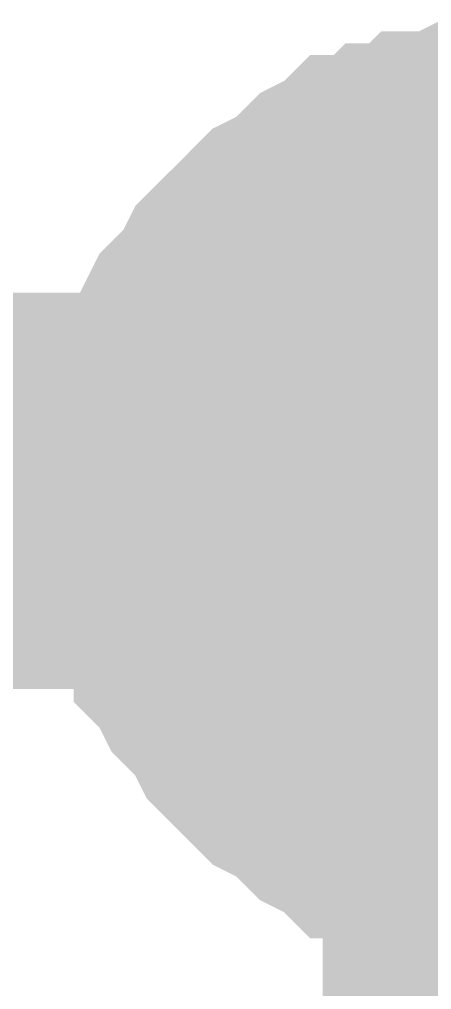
# Model space of a CAD drawing. Header units: inches. Extents: x 0 to 841, y 0 to 594.
# Drawn here: x 499.052 to 499.832, y 39.057 to 40.891 of the extents above; entities that cross this region are included whole.
import ezdxf

# ---------------------------------------------------------------- set-up
doc = ezdxf.new("R2010")
doc.units = ezdxf.units.IN
doc.layers.add('Sheet', color=255, linetype='Continuous')

msp = doc.modelspace()

# ---------------------------------------------------------------- linework, layer by layer
at = {"layer": 'Sheet'}
for points in [[(499.2371, 39.9998, 0.2997, 0.2997, 0), (499.2371, 40.0447, 0.2997, 0.2997, 0), (499.2371, 40.0672, 0.2997, 0.2997, 0), (499.2371, 40.1121, 0.2997, 0.2997, 0), (499.2595, 40.157, 0.2997, 0.2997, 0), (499.2595, 40.1794, 0.2997, 0.2997, 0), (499.282, 40.2244, 0.2997, 0.2997, 0), (499.282, 40.2468, 0.2997, 0.2997, 0), (499.3044, 40.2917, 0.2997, 0.2997, 0), (499.3044, 40.3142, 0.2997, 0.2997, 0), (499.3269, 40.3591, 0.2997, 0.2997, 0), (499.3494, 40.3816, 0.2997, 0.2997, 0), (499.3718, 40.404, 0.2997, 0.2997, 0), (499.3943, 40.449, 0.2997, 0.2997, 0), (499.4167, 40.4714, 0.2997, 0.2997, 0), (499.4392, 40.4939, 0.2997, 0.2997, 0), (499.4617, 40.5163, 0.2997, 0.2997, 0), (499.4841, 40.5388, 0.2997, 0.2997, 0), (499.5066, 40.5613, 0.2997, 0.2997, 0), (499.5515, 40.5837, 0.2997, 0.2997, 0), (499.5739, 40.6062, 0.2997, 0.2997, 0), (499.5964, 40.6286, 0.2997, 0.2997, 0), (499.6413, 40.6511, 0.2997, 0.2997, 0), (499.6638, 40.6735, 0.2997, 0.2997, 0), (499.7087, 40.6735, 0.2997, 0.2997, 0), (499.7311, 40.696, 0.2997, 0.2997, 0), (499.7761, 40.696, 0.2997, 0.2997, 0), (499.7985, 40.7185, 0.2997, 0.2997, 0), (499.8434, 40.7185, 0.2997, 0.2997, 0), (499.8884, 40.7409, 0.2997, 0.2997, 0), (499.9108, 40.7409, 0.2997, 0.2997, 0), (499.9557, 40.7409, 0.2997, 0.2997, 0), (500.0006, 40.7409, 0.2997, 0.2997, 0)], [(499.2371, 39.9998, 0.2997, 0.2997, 0), (499.2371, 40.0447, 0.2997, 0.2997, 0), (499.2371, 40.0672, 0.2997, 0.2997, 0), (499.2371, 40.1121, 0.2997, 0.2997, 0), (499.2595, 40.157, 0.2997, 0.2997, 0), (499.2595, 40.1794, 0.2997, 0.2997, 0), (499.282, 40.2244, 0.2997, 0.2997, 0), (499.282, 40.2468, 0.2997, 0.2997, 0), (499.3044, 40.2917, 0.2997, 0.2997, 0), (499.3044, 40.3142, 0.2997, 0.2997, 0), (499.3269, 40.3591, 0.2997, 0.2997, 0), (499.3494, 40.3816, 0.2997, 0.2997, 0), (499.3718, 40.404, 0.2997, 0.2997, 0), (499.3943, 40.449, 0.2997, 0.2997, 0), (499.4167, 40.4714, 0.2997, 0.2997, 0), (499.4392, 40.4939, 0.2997, 0.2997, 0), (499.4617, 40.5163, 0.2997, 0.2997, 0), (499.4841, 40.5388, 0.2997, 0.2997, 0), (499.5066, 40.5613, 0.2997, 0.2997, 0), (499.5515, 40.5837, 0.2997, 0.2997, 0), (499.5739, 40.6062, 0.2997, 0.2997, 0), (499.5964, 40.6286, 0.2997, 0.2997, 0), (499.6413, 40.6511, 0.2997, 0.2997, 0), (499.6638, 40.6735, 0.2997, 0.2997, 0), (499.7087, 40.6735, 0.2997, 0.2997, 0), (499.7311, 40.696, 0.2997, 0.2997, 0), (499.7761, 40.696, 0.2997, 0.2997, 0), (499.7985, 40.7185, 0.2997, 0.2997, 0), (499.8434, 40.7185, 0.2997, 0.2997, 0), (499.8884, 40.7409, 0.2997, 0.2997, 0), (499.9108, 40.7409, 0.2997, 0.2997, 0), (499.9557, 40.7409, 0.2997, 0.2997, 0), (500.0006, 40.7409, 0.2997, 0.2997, 0)], [(499.2371, 39.9998, 0.2997, 0.2997, 0), (499.2371, 40.0447, 0.2997, 0.2997, 0), (499.2371, 40.0672, 0.2997, 0.2997, 0), (499.2371, 40.1121, 0.2997, 0.2997, 0), (499.2595, 40.157, 0.2997, 0.2997, 0), (499.2595, 40.1794, 0.2997, 0.2997, 0), (499.282, 40.2244, 0.2997, 0.2997, 0), (499.282, 40.2468, 0.2997, 0.2997, 0), (499.3044, 40.2917, 0.2997, 0.2997, 0), (499.3044, 40.3142, 0.2997, 0.2997, 0), (499.3269, 40.3591, 0.2997, 0.2997, 0), (499.3494, 40.3816, 0.2997, 0.2997, 0), (499.3718, 40.404, 0.2997, 0.2997, 0), (499.3943, 40.449, 0.2997, 0.2997, 0), (499.4167, 40.4714, 0.2997, 0.2997, 0), (499.4392, 40.4939, 0.2997, 0.2997, 0), (499.4617, 40.5163, 0.2997, 0.2997, 0), (499.4841, 40.5388, 0.2997, 0.2997, 0), (499.5066, 40.5613, 0.2997, 0.2997, 0), (499.5515, 40.5837, 0.2997, 0.2997, 0), (499.5739, 40.6062, 0.2997, 0.2997, 0), (499.5964, 40.6286, 0.2997, 0.2997, 0), (499.6413, 40.6511, 0.2997, 0.2997, 0), (499.6638, 40.6735, 0.2997, 0.2997, 0), (499.7087, 40.6735, 0.2997, 0.2997, 0), (499.7311, 40.696, 0.2997, 0.2997, 0), (499.7761, 40.696, 0.2997, 0.2997, 0), (499.7985, 40.7185, 0.2997, 0.2997, 0), (499.8434, 40.7185, 0.2997, 0.2997, 0), (499.8884, 40.7409, 0.2997, 0.2997, 0), (499.9108, 40.7409, 0.2997, 0.2997, 0), (499.9557, 40.7409, 0.2997, 0.2997, 0), (500.0006, 40.7409, 0.2997, 0.2997, 0)], [(499.2371, 39.9998, 0.2997, 0.2997, 0), (499.2371, 40.0447, 0.2997, 0.2997, 0), (499.2371, 40.0672, 0.2997, 0.2997, 0), (499.2371, 40.1121, 0.2997, 0.2997, 0), (499.2595, 40.157, 0.2997, 0.2997, 0), (499.2595, 40.1794, 0.2997, 0.2997, 0), (499.282, 40.2244, 0.2997, 0.2997, 0), (499.282, 40.2468, 0.2997, 0.2997, 0), (499.3044, 40.2917, 0.2997, 0.2997, 0), (499.3044, 40.3142, 0.2997, 0.2997, 0), (499.3269, 40.3591, 0.2997, 0.2997, 0), (499.3494, 40.3816, 0.2997, 0.2997, 0), (499.3718, 40.404, 0.2997, 0.2997, 0), (499.3943, 40.449, 0.2997, 0.2997, 0), (499.4167, 40.4714, 0.2997, 0.2997, 0), (499.4392, 40.4939, 0.2997, 0.2997, 0), (499.4617, 40.5163, 0.2997, 0.2997, 0), (499.4841, 40.5388, 0.2997, 0.2997, 0), (499.5066, 40.5613, 0.2997, 0.2997, 0), (499.5515, 40.5837, 0.2997, 0.2997, 0), (499.5739, 40.6062, 0.2997, 0.2997, 0), (499.5964, 40.6286, 0.2997, 0.2997, 0), (499.6413, 40.6511, 0.2997, 0.2997, 0), (499.6638, 40.6735, 0.2997, 0.2997, 0), (499.7087, 40.6735, 0.2997, 0.2997, 0), (499.7311, 40.696, 0.2997, 0.2997, 0), (499.7761, 40.696, 0.2997, 0.2997, 0), (499.7985, 40.7185, 0.2997, 0.2997, 0), (499.8434, 40.7185, 0.2997, 0.2997, 0), (499.8884, 40.7409, 0.2997, 0.2997, 0), (499.9108, 40.7409, 0.2997, 0.2997, 0), (499.9557, 40.7409, 0.2997, 0.2997, 0), (500.0006, 40.7409, 0.2997, 0.2997, 0)], [(499.2371, 39.9998, 0.0991, 0.0991, 0), (499.2371, 40.0447, 0.0991, 0.0991, 0), (499.2371, 40.0672, 0.0991, 0.0991, 0), (499.2371, 40.1121, 0.0991, 0.0991, 0), (499.2595, 40.157, 0.0991, 0.0991, 0), (499.2595, 40.1794, 0.0991, 0.0991, 0), (499.282, 40.2244, 0.0991, 0.0991, 0), (499.282, 40.2468, 0.0991, 0.0991, 0), (499.3044, 40.2917, 0.0991, 0.0991, 0), (499.3044, 40.3142, 0.0991, 0.0991, 0), (499.3269, 40.3591, 0.0991, 0.0991, 0), (499.3494, 40.3816, 0.0991, 0.0991, 0), (499.3718, 40.404, 0.0991, 0.0991, 0), (499.3943, 40.449, 0.0991, 0.0991, 0), (499.4167, 40.4714, 0.0991, 0.0991, 0), (499.4392, 40.4939, 0.0991, 0.0991, 0), (499.4617, 40.5163, 0.0991, 0.0991, 0), (499.4841, 40.5388, 0.0991, 0.0991, 0), (499.5066, 40.5613, 0.0991, 0.0991, 0), (499.5515, 40.5837, 0.0991, 0.0991, 0), (499.5739, 40.6062, 0.0991, 0.0991, 0), (499.5964, 40.6286, 0.0991, 0.0991, 0), (499.6413, 40.6511, 0.0991, 0.0991, 0), (499.6638, 40.6735, 0.0991, 0.0991, 0), (499.7087, 40.6735, 0.0991, 0.0991, 0), (499.7311, 40.696, 0.0991, 0.0991, 0), (499.7761, 40.696, 0.0991, 0.0991, 0), (499.7985, 40.7185, 0.0991, 0.0991, 0), (499.8434, 40.7185, 0.0991, 0.0991, 0), (499.8884, 40.7409, 0.0991, 0.0991, 0)], [(499.2371, 39.9998, 0.0991, 0.0991, 0), (499.2371, 40.0447, 0.0991, 0.0991, 0), (499.2371, 40.0672, 0.0991, 0.0991, 0), (499.2371, 40.1121, 0.0991, 0.0991, 0), (499.2595, 40.157, 0.0991, 0.0991, 0), (499.2595, 40.1794, 0.0991, 0.0991, 0), (499.282, 40.2244, 0.0991, 0.0991, 0), (499.282, 40.2468, 0.0991, 0.0991, 0), (499.3044, 40.2917, 0.0991, 0.0991, 0), (499.3044, 40.3142, 0.0991, 0.0991, 0), (499.3269, 40.3591, 0.0991, 0.0991, 0), (499.3494, 40.3816, 0.0991, 0.0991, 0), (499.3718, 40.404, 0.0991, 0.0991, 0), (499.3943, 40.449, 0.0991, 0.0991, 0), (499.4167, 40.4714, 0.0991, 0.0991, 0), (499.4392, 40.4939, 0.0991, 0.0991, 0), (499.4617, 40.5163, 0.0991, 0.0991, 0), (499.4841, 40.5388, 0.0991, 0.0991, 0), (499.5066, 40.5613, 0.0991, 0.0991, 0), (499.5515, 40.5837, 0.0991, 0.0991, 0), (499.5739, 40.6062, 0.0991, 0.0991, 0), (499.5964, 40.6286, 0.0991, 0.0991, 0), (499.6413, 40.6511, 0.0991, 0.0991, 0), (499.6638, 40.6735, 0.0991, 0.0991, 0), (499.7087, 40.6735, 0.0991, 0.0991, 0), (499.7311, 40.696, 0.0991, 0.0991, 0), (499.7761, 40.696, 0.0991, 0.0991, 0), (499.7985, 40.7185, 0.0991, 0.0991, 0), (499.8434, 40.7185, 0.0991, 0.0991, 0), (499.8884, 40.7409, 0.0991, 0.0991, 0)], [(499.2371, 39.9998, 0.0991, 0.0991, 0), (499.2371, 40.0447, 0.0991, 0.0991, 0), (499.2371, 40.0672, 0.0991, 0.0991, 0), (499.2371, 40.1121, 0.0991, 0.0991, 0), (499.2595, 40.157, 0.0991, 0.0991, 0), (499.2595, 40.1794, 0.0991, 0.0991, 0), (499.282, 40.2244, 0.0991, 0.0991, 0), (499.282, 40.2468, 0.0991, 0.0991, 0), (499.3044, 40.2917, 0.0991, 0.0991, 0), (499.3044, 40.3142, 0.0991, 0.0991, 0), (499.3269, 40.3591, 0.0991, 0.0991, 0), (499.3494, 40.3816, 0.0991, 0.0991, 0), (499.3718, 40.404, 0.0991, 0.0991, 0), (499.3943, 40.449, 0.0991, 0.0991, 0), (499.4167, 40.4714, 0.0991, 0.0991, 0), (499.4392, 40.4939, 0.0991, 0.0991, 0), (499.4617, 40.5163, 0.0991, 0.0991, 0), (499.4841, 40.5388, 0.0991, 0.0991, 0), (499.5066, 40.5613, 0.0991, 0.0991, 0), (499.5515, 40.5837, 0.0991, 0.0991, 0), (499.5739, 40.6062, 0.0991, 0.0991, 0), (499.5964, 40.6286, 0.0991, 0.0991, 0), (499.6413, 40.6511, 0.0991, 0.0991, 0), (499.6638, 40.6735, 0.0991, 0.0991, 0), (499.7087, 40.6735, 0.0991, 0.0991, 0), (499.7311, 40.696, 0.0991, 0.0991, 0), (499.7761, 40.696, 0.0991, 0.0991, 0), (499.7985, 40.7185, 0.0991, 0.0991, 0), (499.8434, 40.7185, 0.0991, 0.0991, 0), (499.8884, 40.7409, 0.0991, 0.0991, 0)], [(499.2371, 39.9998, 0.0991, 0.0991, 0), (499.2371, 40.0447, 0.0991, 0.0991, 0), (499.2371, 40.0672, 0.0991, 0.0991, 0), (499.2371, 40.1121, 0.0991, 0.0991, 0), (499.2595, 40.157, 0.0991, 0.0991, 0), (499.2595, 40.1794, 0.0991, 0.0991, 0), (499.282, 40.2244, 0.0991, 0.0991, 0), (499.282, 40.2468, 0.0991, 0.0991, 0), (499.3044, 40.2917, 0.0991, 0.0991, 0), (499.3044, 40.3142, 0.0991, 0.0991, 0), (499.3269, 40.3591, 0.0991, 0.0991, 0), (499.3494, 40.3816, 0.0991, 0.0991, 0), (499.3718, 40.404, 0.0991, 0.0991, 0), (499.3943, 40.449, 0.0991, 0.0991, 0), (499.4167, 40.4714, 0.0991, 0.0991, 0), (499.4392, 40.4939, 0.0991, 0.0991, 0), (499.4617, 40.5163, 0.0991, 0.0991, 0), (499.4841, 40.5388, 0.0991, 0.0991, 0), (499.5066, 40.5613, 0.0991, 0.0991, 0), (499.5515, 40.5837, 0.0991, 0.0991, 0), (499.5739, 40.6062, 0.0991, 0.0991, 0), (499.5964, 40.6286, 0.0991, 0.0991, 0), (499.6413, 40.6511, 0.0991, 0.0991, 0), (499.6638, 40.6735, 0.0991, 0.0991, 0), (499.7087, 40.6735, 0.0991, 0.0991, 0), (499.7311, 40.696, 0.0991, 0.0991, 0), (499.7761, 40.696, 0.0991, 0.0991, 0), (499.7985, 40.7185, 0.0991, 0.0991, 0), (499.8434, 40.7185, 0.0991, 0.0991, 0), (499.8884, 40.7409, 0.0991, 0.0991, 0)], [(499.5066, 39.9998, 0.2997, 0.2997, 0), (499.5066, 40.0222, 0.2997, 0.2997, 0), (499.5066, 40.0447, 0.2997, 0.2997, 0), (499.5066, 40.0672, 0.2997, 0.2997, 0), (499.5066, 40.0896, 0.2997, 0.2997, 0), (499.529, 40.1121, 0.2997, 0.2997, 0), (499.529, 40.1345, 0.2997, 0.2997, 0), (499.529, 40.1794, 0.2997, 0.2997, 0), (499.5515, 40.2019, 0.2997, 0.2997, 0), (499.5515, 40.2019, 0.2997, 0.2997, 0), (499.5739, 40.2244, 0.2997, 0.2997, 0), (499.5739, 40.2468, 0.2997, 0.2997, 0), (499.5964, 40.2693, 0.2997, 0.2997, 0), (499.5964, 40.2917, 0.2997, 0.2997, 0), (499.6189, 40.3142, 0.2997, 0.2997, 0), (499.6413, 40.3367, 0.2997, 0.2997, 0), (499.6413, 40.3367, 0.2997, 0.2997, 0), (499.6638, 40.3591, 0.2997, 0.2997, 0), (499.6862, 40.3816, 0.2997, 0.2997, 0), (499.7087, 40.404, 0.2997, 0.2997, 0), (499.7311, 40.404, 0.2997, 0.2997, 0), (499.7536, 40.4265, 0.2997, 0.2997, 0), (499.7761, 40.4265, 0.2997, 0.2997, 0), (499.7985, 40.449, 0.2997, 0.2997, 0), (499.821, 40.449, 0.2997, 0.2997, 0), (499.821, 40.4714, 0.2997, 0.2997, 0), (499.8659, 40.4714, 0.2997, 0.2997, 0), (499.8884, 40.4714, 0.2997, 0.2997, 0), (499.9108, 40.4939, 0.2997, 0.2997, 0), (499.9333, 40.4939, 0.2997, 0.2997, 0), (499.9557, 40.4939, 0.2997, 0.2997, 0), (499.9782, 40.4939, 0.2997, 0.2997, 0), (500.0006, 40.4939, 0.2997, 0.2997, 0)], [(499.5066, 39.9998, 0.2997, 0.2997, 0), (499.5066, 40.0222, 0.2997, 0.2997, 0), (499.5066, 40.0447, 0.2997, 0.2997, 0), (499.5066, 40.0672, 0.2997, 0.2997, 0), (499.5066, 40.0896, 0.2997, 0.2997, 0), (499.529, 40.1121, 0.2997, 0.2997, 0), (499.529, 40.1345, 0.2997, 0.2997, 0), (499.529, 40.1794, 0.2997, 0.2997, 0), (499.5515, 40.2019, 0.2997, 0.2997, 0), (499.5515, 40.2019, 0.2997, 0.2997, 0), (499.5739, 40.2244, 0.2997, 0.2997, 0), (499.5739, 40.2468, 0.2997, 0.2997, 0), (499.5964, 40.2693, 0.2997, 0.2997, 0), (499.5964, 40.2917, 0.2997, 0.2997, 0), (499.6189, 40.3142, 0.2997, 0.2997, 0), (499.6413, 40.3367, 0.2997, 0.2997, 0), (499.6413, 40.3367, 0.2997, 0.2997, 0), (499.6638, 40.3591, 0.2997, 0.2997, 0), (499.6862, 40.3816, 0.2997, 0.2997, 0), (499.7087, 40.404, 0.2997, 0.2997, 0), (499.7311, 40.404, 0.2997, 0.2997, 0), (499.7536, 40.4265, 0.2997, 0.2997, 0), (499.7761, 40.4265, 0.2997, 0.2997, 0), (499.7985, 40.449, 0.2997, 0.2997, 0), (499.821, 40.449, 0.2997, 0.2997, 0), (499.821, 40.4714, 0.2997, 0.2997, 0), (499.8659, 40.4714, 0.2997, 0.2997, 0), (499.8884, 40.4714, 0.2997, 0.2997, 0), (499.9108, 40.4939, 0.2997, 0.2997, 0), (499.9333, 40.4939, 0.2997, 0.2997, 0), (499.9557, 40.4939, 0.2997, 0.2997, 0), (499.9782, 40.4939, 0.2997, 0.2997, 0), (500.0006, 40.4939, 0.2997, 0.2997, 0)], [(499.5066, 39.9998, 0.2997, 0.2997, 0), (499.5066, 40.0222, 0.2997, 0.2997, 0), (499.5066, 40.0447, 0.2997, 0.2997, 0), (499.5066, 40.0672, 0.2997, 0.2997, 0), (499.5066, 40.0896, 0.2997, 0.2997, 0), (499.529, 40.1121, 0.2997, 0.2997, 0), (499.529, 40.1345, 0.2997, 0.2997, 0), (499.529, 40.1794, 0.2997, 0.2997, 0), (499.5515, 40.2019, 0.2997, 0.2997, 0), (499.5515, 40.2019, 0.2997, 0.2997, 0), (499.5739, 40.2244, 0.2997, 0.2997, 0), (499.5739, 40.2468, 0.2997, 0.2997, 0), (499.5964, 40.2693, 0.2997, 0.2997, 0), (499.5964, 40.2917, 0.2997, 0.2997, 0), (499.6189, 40.3142, 0.2997, 0.2997, 0), (499.6413, 40.3367, 0.2997, 0.2997, 0), (499.6413, 40.3367, 0.2997, 0.2997, 0), (499.6638, 40.3591, 0.2997, 0.2997, 0), (499.6862, 40.3816, 0.2997, 0.2997, 0), (499.7087, 40.404, 0.2997, 0.2997, 0), (499.7311, 40.404, 0.2997, 0.2997, 0), (499.7536, 40.4265, 0.2997, 0.2997, 0), (499.7761, 40.4265, 0.2997, 0.2997, 0), (499.7985, 40.449, 0.2997, 0.2997, 0), (499.821, 40.449, 0.2997, 0.2997, 0), (499.821, 40.4714, 0.2997, 0.2997, 0), (499.8659, 40.4714, 0.2997, 0.2997, 0), (499.8884, 40.4714, 0.2997, 0.2997, 0), (499.9108, 40.4939, 0.2997, 0.2997, 0), (499.9333, 40.4939, 0.2997, 0.2997, 0), (499.9557, 40.4939, 0.2997, 0.2997, 0), (499.9782, 40.4939, 0.2997, 0.2997, 0), (500.0006, 40.4939, 0.2997, 0.2997, 0)], [(499.5066, 39.9998, 0.0991, 0.0991, 0), (499.5066, 40.0222, 0.0991, 0.0991, 0), (499.5066, 40.0447, 0.0991, 0.0991, 0), (499.5066, 40.0672, 0.0991, 0.0991, 0), (499.5066, 40.0896, 0.0991, 0.0991, 0), (499.529, 40.1121, 0.0991, 0.0991, 0), (499.529, 40.1345, 0.0991, 0.0991, 0), (499.529, 40.1794, 0.0991, 0.0991, 0), (499.5515, 40.2019, 0.0991, 0.0991, 0), (499.5515, 40.2019, 0.0991, 0.0991, 0), (499.5739, 40.2244, 0.0991, 0.0991, 0), (499.5739, 40.2468, 0.0991, 0.0991, 0), (499.5964, 40.2693, 0.0991, 0.0991, 0), (499.5964, 40.2917, 0.0991, 0.0991, 0), (499.6189, 40.3142, 0.0991, 0.0991, 0), (499.6413, 40.3367, 0.0991, 0.0991, 0), (499.6413, 40.3367, 0.0991, 0.0991, 0), (499.6638, 40.3591, 0.0991, 0.0991, 0), (499.6862, 40.3816, 0.0991, 0.0991, 0), (499.7087, 40.404, 0.0991, 0.0991, 0), (499.7311, 40.404, 0.0991, 0.0991, 0), (499.7536, 40.4265, 0.0991, 0.0991, 0), (499.7761, 40.4265, 0.0991, 0.0991, 0), (499.7985, 40.449, 0.0991, 0.0991, 0), (499.821, 40.449, 0.0991, 0.0991, 0), (499.821, 40.4714, 0.0991, 0.0991, 0), (499.8659, 40.4714, 0.0991, 0.0991, 0), (499.8884, 40.4714, 0.0991, 0.0991, 0)], [(499.5066, 39.9998, 0.0991, 0.0991, 0), (499.5066, 40.0222, 0.0991, 0.0991, 0), (499.5066, 40.0447, 0.0991, 0.0991, 0), (499.5066, 40.0672, 0.0991, 0.0991, 0), (499.5066, 40.0896, 0.0991, 0.0991, 0), (499.529, 40.1121, 0.0991, 0.0991, 0), (499.529, 40.1345, 0.0991, 0.0991, 0), (499.529, 40.1794, 0.0991, 0.0991, 0), (499.5515, 40.2019, 0.0991, 0.0991, 0), (499.5515, 40.2019, 0.0991, 0.0991, 0), (499.5739, 40.2244, 0.0991, 0.0991, 0), (499.5739, 40.2468, 0.0991, 0.0991, 0), (499.5964, 40.2693, 0.0991, 0.0991, 0), (499.5964, 40.2917, 0.0991, 0.0991, 0), (499.6189, 40.3142, 0.0991, 0.0991, 0), (499.6413, 40.3367, 0.0991, 0.0991, 0), (499.6413, 40.3367, 0.0991, 0.0991, 0), (499.6638, 40.3591, 0.0991, 0.0991, 0), (499.6862, 40.3816, 0.0991, 0.0991, 0), (499.7087, 40.404, 0.0991, 0.0991, 0), (499.7311, 40.404, 0.0991, 0.0991, 0), (499.7536, 40.4265, 0.0991, 0.0991, 0), (499.7761, 40.4265, 0.0991, 0.0991, 0), (499.7985, 40.449, 0.0991, 0.0991, 0), (499.821, 40.449, 0.0991, 0.0991, 0), (499.821, 40.4714, 0.0991, 0.0991, 0), (499.8659, 40.4714, 0.0991, 0.0991, 0), (499.8884, 40.4714, 0.0991, 0.0991, 0)], [(499.5066, 39.9998, 0.0991, 0.0991, 0), (499.5066, 40.0222, 0.0991, 0.0991, 0), (499.5066, 40.0447, 0.0991, 0.0991, 0), (499.5066, 40.0672, 0.0991, 0.0991, 0), (499.5066, 40.0896, 0.0991, 0.0991, 0), (499.529, 40.1121, 0.0991, 0.0991, 0), (499.529, 40.1345, 0.0991, 0.0991, 0), (499.529, 40.1794, 0.0991, 0.0991, 0), (499.5515, 40.2019, 0.0991, 0.0991, 0), (499.5515, 40.2019, 0.0991, 0.0991, 0), (499.5739, 40.2244, 0.0991, 0.0991, 0), (499.5739, 40.2468, 0.0991, 0.0991, 0), (499.5964, 40.2693, 0.0991, 0.0991, 0), (499.5964, 40.2917, 0.0991, 0.0991, 0), (499.6189, 40.3142, 0.0991, 0.0991, 0), (499.6413, 40.3367, 0.0991, 0.0991, 0), (499.6413, 40.3367, 0.0991, 0.0991, 0), (499.6638, 40.3591, 0.0991, 0.0991, 0), (499.6862, 40.3816, 0.0991, 0.0991, 0), (499.7087, 40.404, 0.0991, 0.0991, 0), (499.7311, 40.404, 0.0991, 0.0991, 0), (499.7536, 40.4265, 0.0991, 0.0991, 0), (499.7761, 40.4265, 0.0991, 0.0991, 0), (499.7985, 40.449, 0.0991, 0.0991, 0), (499.821, 40.449, 0.0991, 0.0991, 0), (499.821, 40.4714, 0.0991, 0.0991, 0), (499.8659, 40.4714, 0.0991, 0.0991, 0), (499.8884, 40.4714, 0.0991, 0.0991, 0)], [(495.015, 39.9998, 0.7493, 0.7493, 0), (500.0006, 39.9998, 0.7493, 0.7493, 0)], [(505.0087, 39.9998, 0.7493, 0.7493, 0), (500.0006, 39.9998, 0.7493, 0.7493, 0)], [(500.0006, 39.9998, 0.7493, 0.7493, 0), (500.0006, 37.4843, 0.7493, 0.7493, 0)], [(500.0006, 39.2362, 0.2997, 0.2997, 0), (499.9557, 39.2362, 0.2997, 0.2997, 0), (499.9108, 39.2362, 0.2997, 0.2997, 0), (499.8884, 39.2362, 0.2997, 0.2997, 0), (499.8434, 39.2586, 0.2997, 0.2997, 0), (499.7985, 39.2586, 0.2997, 0.2997, 0), (499.7761, 39.2811, 0.2997, 0.2997, 0), (499.7311, 39.2811, 0.2997, 0.2997, 0), (499.7087, 39.3035, 0.2997, 0.2997, 0), (499.6638, 39.3035, 0.2997, 0.2997, 0), (499.6413, 39.326, 0.2997, 0.2997, 0), (499.5964, 39.3485, 0.2997, 0.2997, 0), (499.5739, 39.3709, 0.2997, 0.2997, 0), (499.5515, 39.3934, 0.2997, 0.2997, 0), (499.5066, 39.4158, 0.2997, 0.2997, 0), (499.4841, 39.4383, 0.2997, 0.2997, 0), (499.4617, 39.4608, 0.2997, 0.2997, 0), (499.4392, 39.4832, 0.2997, 0.2997, 0), (499.4167, 39.5057, 0.2997, 0.2997, 0), (499.3943, 39.5506, 0.2997, 0.2997, 0), (499.3718, 39.573, 0.2997, 0.2997, 0), (499.3494, 39.5955, 0.2997, 0.2997, 0), (499.3269, 39.6404, 0.2997, 0.2997, 0), (499.3044, 39.6629, 0.2997, 0.2997, 0), (499.3044, 39.7078, 0.2997, 0.2997, 0), (499.282, 39.7303, 0.2997, 0.2997, 0), (499.282, 39.7752, 0.2997, 0.2997, 0), (499.2595, 39.7976, 0.2997, 0.2997, 0), (499.2595, 39.8426, 0.2997, 0.2997, 0), (499.2371, 39.8875, 0.2997, 0.2997, 0), (499.2371, 39.9099, 0.2997, 0.2997, 0), (499.2371, 39.9549, 0.2997, 0.2997, 0), (499.2371, 39.9998, 0.2997, 0.2997, 0)], [(499.2371, 39.9998, 0.2997, 0.2997, 0), (499.2371, 39.9998, 0.2997, 0.2997, 0)], [(500.0006, 39.2362, 0.2997, 0.2997, 0), (499.9557, 39.2362, 0.2997, 0.2997, 0), (499.9108, 39.2362, 0.2997, 0.2997, 0), (499.8884, 39.2362, 0.2997, 0.2997, 0), (499.8434, 39.2586, 0.2997, 0.2997, 0), (499.7985, 39.2586, 0.2997, 0.2997, 0), (499.7761, 39.2811, 0.2997, 0.2997, 0), (499.7311, 39.2811, 0.2997, 0.2997, 0), (499.7087, 39.3035, 0.2997, 0.2997, 0), (499.6638, 39.3035, 0.2997, 0.2997, 0), (499.6413, 39.326, 0.2997, 0.2997, 0), (499.5964, 39.3485, 0.2997, 0.2997, 0), (499.5739, 39.3709, 0.2997, 0.2997, 0), (499.5515, 39.3934, 0.2997, 0.2997, 0), (499.5066, 39.4158, 0.2997, 0.2997, 0), (499.4841, 39.4383, 0.2997, 0.2997, 0), (499.4617, 39.4608, 0.2997, 0.2997, 0), (499.4392, 39.4832, 0.2997, 0.2997, 0), (499.4167, 39.5057, 0.2997, 0.2997, 0), (499.3943, 39.5506, 0.2997, 0.2997, 0), (499.3718, 39.573, 0.2997, 0.2997, 0), (499.3494, 39.5955, 0.2997, 0.2997, 0), (499.3269, 39.6404, 0.2997, 0.2997, 0), (499.3044, 39.6629, 0.2997, 0.2997, 0), (499.3044, 39.7078, 0.2997, 0.2997, 0), (499.282, 39.7303, 0.2997, 0.2997, 0), (499.282, 39.7752, 0.2997, 0.2997, 0), (499.2595, 39.7976, 0.2997, 0.2997, 0), (499.2595, 39.8426, 0.2997, 0.2997, 0), (499.2371, 39.8875, 0.2997, 0.2997, 0), (499.2371, 39.9099, 0.2997, 0.2997, 0), (499.2371, 39.9549, 0.2997, 0.2997, 0), (499.2371, 39.9998, 0.2997, 0.2997, 0)], [(499.2371, 39.9998, 0.2997, 0.2997, 0), (499.2371, 39.9998, 0.2997, 0.2997, 0)], [(500.0006, 39.2362, 0.2997, 0.2997, 0), (499.9557, 39.2362, 0.2997, 0.2997, 0), (499.9108, 39.2362, 0.2997, 0.2997, 0), (499.8884, 39.2362, 0.2997, 0.2997, 0), (499.8434, 39.2586, 0.2997, 0.2997, 0), (499.7985, 39.2586, 0.2997, 0.2997, 0), (499.7761, 39.2811, 0.2997, 0.2997, 0), (499.7311, 39.2811, 0.2997, 0.2997, 0), (499.7087, 39.3035, 0.2997, 0.2997, 0), (499.6638, 39.3035, 0.2997, 0.2997, 0), (499.6413, 39.326, 0.2997, 0.2997, 0), (499.5964, 39.3485, 0.2997, 0.2997, 0), (499.5739, 39.3709, 0.2997, 0.2997, 0), (499.5515, 39.3934, 0.2997, 0.2997, 0), (499.5066, 39.4158, 0.2997, 0.2997, 0), (499.4841, 39.4383, 0.2997, 0.2997, 0), (499.4617, 39.4608, 0.2997, 0.2997, 0), (499.4392, 39.4832, 0.2997, 0.2997, 0), (499.4167, 39.5057, 0.2997, 0.2997, 0), (499.3943, 39.5506, 0.2997, 0.2997, 0), (499.3718, 39.573, 0.2997, 0.2997, 0), (499.3494, 39.5955, 0.2997, 0.2997, 0), (499.3269, 39.6404, 0.2997, 0.2997, 0), (499.3044, 39.6629, 0.2997, 0.2997, 0), (499.3044, 39.7078, 0.2997, 0.2997, 0), (499.282, 39.7303, 0.2997, 0.2997, 0), (499.282, 39.7752, 0.2997, 0.2997, 0), (499.2595, 39.7976, 0.2997, 0.2997, 0), (499.2595, 39.8426, 0.2997, 0.2997, 0), (499.2371, 39.8875, 0.2997, 0.2997, 0), (499.2371, 39.9099, 0.2997, 0.2997, 0), (499.2371, 39.9549, 0.2997, 0.2997, 0), (499.2371, 39.9998, 0.2997, 0.2997, 0)], [(499.2371, 39.9998, 0.2997, 0.2997, 0), (499.2371, 39.9998, 0.2997, 0.2997, 0)], [(500.0006, 39.2362, 0.2997, 0.2997, 0), (499.9557, 39.2362, 0.2997, 0.2997, 0), (499.9108, 39.2362, 0.2997, 0.2997, 0), (499.8884, 39.2362, 0.2997, 0.2997, 0), (499.8434, 39.2586, 0.2997, 0.2997, 0), (499.7985, 39.2586, 0.2997, 0.2997, 0), (499.7761, 39.2811, 0.2997, 0.2997, 0), (499.7311, 39.2811, 0.2997, 0.2997, 0), (499.7087, 39.3035, 0.2997, 0.2997, 0), (499.6638, 39.3035, 0.2997, 0.2997, 0), (499.6413, 39.326, 0.2997, 0.2997, 0), (499.5964, 39.3485, 0.2997, 0.2997, 0), (499.5739, 39.3709, 0.2997, 0.2997, 0), (499.5515, 39.3934, 0.2997, 0.2997, 0), (499.5066, 39.4158, 0.2997, 0.2997, 0), (499.4841, 39.4383, 0.2997, 0.2997, 0), (499.4617, 39.4608, 0.2997, 0.2997, 0), (499.4392, 39.4832, 0.2997, 0.2997, 0), (499.4167, 39.5057, 0.2997, 0.2997, 0), (499.3943, 39.5506, 0.2997, 0.2997, 0), (499.3718, 39.573, 0.2997, 0.2997, 0), (499.3494, 39.5955, 0.2997, 0.2997, 0), (499.3269, 39.6404, 0.2997, 0.2997, 0), (499.3044, 39.6629, 0.2997, 0.2997, 0), (499.3044, 39.7078, 0.2997, 0.2997, 0), (499.282, 39.7303, 0.2997, 0.2997, 0), (499.282, 39.7752, 0.2997, 0.2997, 0), (499.2595, 39.7976, 0.2997, 0.2997, 0), (499.2595, 39.8426, 0.2997, 0.2997, 0), (499.2371, 39.8875, 0.2997, 0.2997, 0), (499.2371, 39.9099, 0.2997, 0.2997, 0), (499.2371, 39.9549, 0.2997, 0.2997, 0), (499.2371, 39.9998, 0.2997, 0.2997, 0)], [(499.2371, 39.9998, 0.2997, 0.2997, 0), (499.2371, 39.9998, 0.2997, 0.2997, 0)], [(500.0006, 39.4832, 0.2997, 0.2997, 0), (499.9782, 39.4832, 0.2997, 0.2997, 0), (499.9557, 39.4832, 0.2997, 0.2997, 0), (499.9333, 39.4832, 0.2997, 0.2997, 0), (499.9108, 39.4832, 0.2997, 0.2997, 0), (499.8884, 39.5057, 0.2997, 0.2997, 0), (499.8659, 39.5057, 0.2997, 0.2997, 0), (499.821, 39.5057, 0.2997, 0.2997, 0), (499.821, 39.5281, 0.2997, 0.2997, 0), (499.7985, 39.5281, 0.2997, 0.2997, 0), (499.7761, 39.5506, 0.2997, 0.2997, 0), (499.7536, 39.5506, 0.2997, 0.2997, 0), (499.7311, 39.573, 0.2997, 0.2997, 0), (499.7087, 39.573, 0.2997, 0.2997, 0), (499.6862, 39.5955, 0.2997, 0.2997, 0), (499.6638, 39.618, 0.2997, 0.2997, 0), (499.6413, 39.6404, 0.2997, 0.2997, 0), (499.6413, 39.6404, 0.2997, 0.2997, 0), (499.6189, 39.6629, 0.2997, 0.2997, 0), (499.5964, 39.6853, 0.2997, 0.2997, 0), (499.5964, 39.7078, 0.2997, 0.2997, 0), (499.5739, 39.7303, 0.2997, 0.2997, 0), (499.5739, 39.7527, 0.2997, 0.2997, 0), (499.5515, 39.7752, 0.2997, 0.2997, 0), (499.5515, 39.7976, 0.2997, 0.2997, 0), (499.529, 39.8201, 0.2997, 0.2997, 0), (499.529, 39.8426, 0.2997, 0.2997, 0), (499.529, 39.865, 0.2997, 0.2997, 0), (499.5066, 39.8875, 0.2997, 0.2997, 0), (499.5066, 39.9099, 0.2997, 0.2997, 0), (499.5066, 39.9549, 0.2997, 0.2997, 0), (499.5066, 39.9773, 0.2997, 0.2997, 0), (499.5066, 39.9998, 0.2997, 0.2997, 0)], [(499.5066, 39.9998, 0.2997, 0.2997, 0), (499.5066, 39.9998, 0.2997, 0.2997, 0)], [(500.0006, 39.4832, 0.2997, 0.2997, 0), (499.9782, 39.4832, 0.2997, 0.2997, 0), (499.9557, 39.4832, 0.2997, 0.2997, 0), (499.9333, 39.4832, 0.2997, 0.2997, 0), (499.9108, 39.4832, 0.2997, 0.2997, 0), (499.8884, 39.5057, 0.2997, 0.2997, 0), (499.8659, 39.5057, 0.2997, 0.2997, 0), (499.821, 39.5057, 0.2997, 0.2997, 0), (499.821, 39.5281, 0.2997, 0.2997, 0), (499.7985, 39.5281, 0.2997, 0.2997, 0), (499.7761, 39.5506, 0.2997, 0.2997, 0), (499.7536, 39.5506, 0.2997, 0.2997, 0), (499.7311, 39.573, 0.2997, 0.2997, 0), (499.7087, 39.573, 0.2997, 0.2997, 0), (499.6862, 39.5955, 0.2997, 0.2997, 0), (499.6638, 39.618, 0.2997, 0.2997, 0), (499.6413, 39.6404, 0.2997, 0.2997, 0), (499.6413, 39.6404, 0.2997, 0.2997, 0), (499.6189, 39.6629, 0.2997, 0.2997, 0), (499.5964, 39.6853, 0.2997, 0.2997, 0), (499.5964, 39.7078, 0.2997, 0.2997, 0), (499.5739, 39.7303, 0.2997, 0.2997, 0), (499.5739, 39.7527, 0.2997, 0.2997, 0), (499.5515, 39.7752, 0.2997, 0.2997, 0), (499.5515, 39.7976, 0.2997, 0.2997, 0), (499.529, 39.8201, 0.2997, 0.2997, 0), (499.529, 39.8426, 0.2997, 0.2997, 0), (499.529, 39.865, 0.2997, 0.2997, 0), (499.5066, 39.8875, 0.2997, 0.2997, 0), (499.5066, 39.9099, 0.2997, 0.2997, 0), (499.5066, 39.9549, 0.2997, 0.2997, 0), (499.5066, 39.9773, 0.2997, 0.2997, 0), (499.5066, 39.9998, 0.2997, 0.2997, 0)], [(499.5066, 39.9998, 0.2997, 0.2997, 0), (499.5066, 39.9998, 0.2997, 0.2997, 0)], [(500.0006, 39.4832, 0.2997, 0.2997, 0), (499.9782, 39.4832, 0.2997, 0.2997, 0), (499.9557, 39.4832, 0.2997, 0.2997, 0), (499.9333, 39.4832, 0.2997, 0.2997, 0), (499.9108, 39.4832, 0.2997, 0.2997, 0), (499.8884, 39.5057, 0.2997, 0.2997, 0), (499.8659, 39.5057, 0.2997, 0.2997, 0), (499.821, 39.5057, 0.2997, 0.2997, 0), (499.821, 39.5281, 0.2997, 0.2997, 0), (499.7985, 39.5281, 0.2997, 0.2997, 0), (499.7761, 39.5506, 0.2997, 0.2997, 0), (499.7536, 39.5506, 0.2997, 0.2997, 0), (499.7311, 39.573, 0.2997, 0.2997, 0), (499.7087, 39.573, 0.2997, 0.2997, 0), (499.6862, 39.5955, 0.2997, 0.2997, 0), (499.6638, 39.618, 0.2997, 0.2997, 0), (499.6413, 39.6404, 0.2997, 0.2997, 0), (499.6413, 39.6404, 0.2997, 0.2997, 0), (499.6189, 39.6629, 0.2997, 0.2997, 0), (499.5964, 39.6853, 0.2997, 0.2997, 0), (499.5964, 39.7078, 0.2997, 0.2997, 0), (499.5739, 39.7303, 0.2997, 0.2997, 0), (499.5739, 39.7527, 0.2997, 0.2997, 0), (499.5515, 39.7752, 0.2997, 0.2997, 0), (499.5515, 39.7976, 0.2997, 0.2997, 0), (499.529, 39.8201, 0.2997, 0.2997, 0), (499.529, 39.8426, 0.2997, 0.2997, 0), (499.529, 39.865, 0.2997, 0.2997, 0), (499.5066, 39.8875, 0.2997, 0.2997, 0), (499.5066, 39.9099, 0.2997, 0.2997, 0), (499.5066, 39.9549, 0.2997, 0.2997, 0), (499.5066, 39.9773, 0.2997, 0.2997, 0), (499.5066, 39.9998, 0.2997, 0.2997, 0)], [(499.5066, 39.9998, 0.2997, 0.2997, 0), (499.5066, 39.9998, 0.2997, 0.2997, 0)], [(499.8884, 39.2362, 0.0991, 0.0991, 0), (499.8434, 39.2586, 0.0991, 0.0991, 0), (499.7985, 39.2586, 0.0991, 0.0991, 0), (499.7761, 39.2811, 0.0991, 0.0991, 0), (499.7311, 39.2811, 0.0991, 0.0991, 0), (499.7087, 39.3035, 0.0991, 0.0991, 0), (499.6638, 39.3035, 0.0991, 0.0991, 0), (499.6413, 39.326, 0.0991, 0.0991, 0), (499.5964, 39.3485, 0.0991, 0.0991, 0), (499.5739, 39.3709, 0.0991, 0.0991, 0), (499.5515, 39.3934, 0.0991, 0.0991, 0), (499.5066, 39.4158, 0.0991, 0.0991, 0), (499.4841, 39.4383, 0.0991, 0.0991, 0), (499.4617, 39.4608, 0.0991, 0.0991, 0), (499.4392, 39.4832, 0.0991, 0.0991, 0), (499.4167, 39.5057, 0.0991, 0.0991, 0), (499.3943, 39.5506, 0.0991, 0.0991, 0), (499.3718, 39.573, 0.0991, 0.0991, 0), (499.3494, 39.5955, 0.0991, 0.0991, 0), (499.3269, 39.6404, 0.0991, 0.0991, 0), (499.3044, 39.6629, 0.0991, 0.0991, 0), (499.3044, 39.7078, 0.0991, 0.0991, 0), (499.282, 39.7303, 0.0991, 0.0991, 0), (499.282, 39.7752, 0.0991, 0.0991, 0), (499.2595, 39.7976, 0.0991, 0.0991, 0), (499.2595, 39.8426, 0.0991, 0.0991, 0), (499.2371, 39.8875, 0.0991, 0.0991, 0), (499.2371, 39.9099, 0.0991, 0.0991, 0), (499.2371, 39.9549, 0.0991, 0.0991, 0), (499.2371, 39.9998, 0.0991, 0.0991, 0)], [(499.2371, 39.9998, 0.0991, 0.0991, 0), (499.2371, 39.9998, 0.0991, 0.0991, 0)], [(499.8884, 39.2362, 0.0991, 0.0991, 0), (499.8434, 39.2586, 0.0991, 0.0991, 0), (499.7985, 39.2586, 0.0991, 0.0991, 0), (499.7761, 39.2811, 0.0991, 0.0991, 0), (499.7311, 39.2811, 0.0991, 0.0991, 0), (499.7087, 39.3035, 0.0991, 0.0991, 0), (499.6638, 39.3035, 0.0991, 0.0991, 0), (499.6413, 39.326, 0.0991, 0.0991, 0), (499.5964, 39.3485, 0.0991, 0.0991, 0), (499.5739, 39.3709, 0.0991, 0.0991, 0), (499.5515, 39.3934, 0.0991, 0.0991, 0), (499.5066, 39.4158, 0.0991, 0.0991, 0), (499.4841, 39.4383, 0.0991, 0.0991, 0), (499.4617, 39.4608, 0.0991, 0.0991, 0), (499.4392, 39.4832, 0.0991, 0.0991, 0), (499.4167, 39.5057, 0.0991, 0.0991, 0), (499.3943, 39.5506, 0.0991, 0.0991, 0), (499.3718, 39.573, 0.0991, 0.0991, 0), (499.3494, 39.5955, 0.0991, 0.0991, 0), (499.3269, 39.6404, 0.0991, 0.0991, 0), (499.3044, 39.6629, 0.0991, 0.0991, 0), (499.3044, 39.7078, 0.0991, 0.0991, 0), (499.282, 39.7303, 0.0991, 0.0991, 0), (499.282, 39.7752, 0.0991, 0.0991, 0), (499.2595, 39.7976, 0.0991, 0.0991, 0), (499.2595, 39.8426, 0.0991, 0.0991, 0), (499.2371, 39.8875, 0.0991, 0.0991, 0), (499.2371, 39.9099, 0.0991, 0.0991, 0), (499.2371, 39.9549, 0.0991, 0.0991, 0), (499.2371, 39.9998, 0.0991, 0.0991, 0)], [(499.2371, 39.9998, 0.0991, 0.0991, 0), (499.2371, 39.9998, 0.0991, 0.0991, 0)], [(499.8884, 39.2362, 0.0991, 0.0991, 0), (499.8434, 39.2586, 0.0991, 0.0991, 0), (499.7985, 39.2586, 0.0991, 0.0991, 0), (499.7761, 39.2811, 0.0991, 0.0991, 0), (499.7311, 39.2811, 0.0991, 0.0991, 0), (499.7087, 39.3035, 0.0991, 0.0991, 0), (499.6638, 39.3035, 0.0991, 0.0991, 0), (499.6413, 39.326, 0.0991, 0.0991, 0), (499.5964, 39.3485, 0.0991, 0.0991, 0), (499.5739, 39.3709, 0.0991, 0.0991, 0), (499.5515, 39.3934, 0.0991, 0.0991, 0), (499.5066, 39.4158, 0.0991, 0.0991, 0), (499.4841, 39.4383, 0.0991, 0.0991, 0), (499.4617, 39.4608, 0.0991, 0.0991, 0), (499.4392, 39.4832, 0.0991, 0.0991, 0), (499.4167, 39.5057, 0.0991, 0.0991, 0), (499.3943, 39.5506, 0.0991, 0.0991, 0), (499.3718, 39.573, 0.0991, 0.0991, 0), (499.3494, 39.5955, 0.0991, 0.0991, 0), (499.3269, 39.6404, 0.0991, 0.0991, 0), (499.3044, 39.6629, 0.0991, 0.0991, 0), (499.3044, 39.7078, 0.0991, 0.0991, 0), (499.282, 39.7303, 0.0991, 0.0991, 0), (499.282, 39.7752, 0.0991, 0.0991, 0), (499.2595, 39.7976, 0.0991, 0.0991, 0), (499.2595, 39.8426, 0.0991, 0.0991, 0), (499.2371, 39.8875, 0.0991, 0.0991, 0), (499.2371, 39.9099, 0.0991, 0.0991, 0), (499.2371, 39.9549, 0.0991, 0.0991, 0), (499.2371, 39.9998, 0.0991, 0.0991, 0)], [(499.2371, 39.9998, 0.0991, 0.0991, 0), (499.2371, 39.9998, 0.0991, 0.0991, 0)], [(499.8884, 39.2362, 0.0991, 0.0991, 0), (499.8434, 39.2586, 0.0991, 0.0991, 0), (499.7985, 39.2586, 0.0991, 0.0991, 0), (499.7761, 39.2811, 0.0991, 0.0991, 0), (499.7311, 39.2811, 0.0991, 0.0991, 0), (499.7087, 39.3035, 0.0991, 0.0991, 0), (499.6638, 39.3035, 0.0991, 0.0991, 0), (499.6413, 39.326, 0.0991, 0.0991, 0), (499.5964, 39.3485, 0.0991, 0.0991, 0), (499.5739, 39.3709, 0.0991, 0.0991, 0), (499.5515, 39.3934, 0.0991, 0.0991, 0), (499.5066, 39.4158, 0.0991, 0.0991, 0), (499.4841, 39.4383, 0.0991, 0.0991, 0), (499.4617, 39.4608, 0.0991, 0.0991, 0), (499.4392, 39.4832, 0.0991, 0.0991, 0), (499.4167, 39.5057, 0.0991, 0.0991, 0), (499.3943, 39.5506, 0.0991, 0.0991, 0), (499.3718, 39.573, 0.0991, 0.0991, 0), (499.3494, 39.5955, 0.0991, 0.0991, 0), (499.3269, 39.6404, 0.0991, 0.0991, 0), (499.3044, 39.6629, 0.0991, 0.0991, 0), (499.3044, 39.7078, 0.0991, 0.0991, 0), (499.282, 39.7303, 0.0991, 0.0991, 0), (499.282, 39.7752, 0.0991, 0.0991, 0), (499.2595, 39.7976, 0.0991, 0.0991, 0), (499.2595, 39.8426, 0.0991, 0.0991, 0), (499.2371, 39.8875, 0.0991, 0.0991, 0), (499.2371, 39.9099, 0.0991, 0.0991, 0), (499.2371, 39.9549, 0.0991, 0.0991, 0), (499.2371, 39.9998, 0.0991, 0.0991, 0)], [(499.2371, 39.9998, 0.0991, 0.0991, 0), (499.2371, 39.9998, 0.0991, 0.0991, 0)], [(499.8884, 39.5057, 0.0991, 0.0991, 0), (499.8659, 39.5057, 0.0991, 0.0991, 0), (499.821, 39.5057, 0.0991, 0.0991, 0), (499.821, 39.5281, 0.0991, 0.0991, 0), (499.7985, 39.5281, 0.0991, 0.0991, 0), (499.7761, 39.5506, 0.0991, 0.0991, 0), (499.7536, 39.5506, 0.0991, 0.0991, 0), (499.7311, 39.573, 0.0991, 0.0991, 0), (499.7087, 39.573, 0.0991, 0.0991, 0), (499.6862, 39.5955, 0.0991, 0.0991, 0), (499.6638, 39.618, 0.0991, 0.0991, 0), (499.6413, 39.6404, 0.0991, 0.0991, 0), (499.6413, 39.6404, 0.0991, 0.0991, 0), (499.6189, 39.6629, 0.0991, 0.0991, 0), (499.5964, 39.6853, 0.0991, 0.0991, 0), (499.5964, 39.7078, 0.0991, 0.0991, 0), (499.5739, 39.7303, 0.0991, 0.0991, 0), (499.5739, 39.7527, 0.0991, 0.0991, 0), (499.5515, 39.7752, 0.0991, 0.0991, 0), (499.5515, 39.7976, 0.0991, 0.0991, 0), (499.529, 39.8201, 0.0991, 0.0991, 0), (499.529, 39.8426, 0.0991, 0.0991, 0), (499.529, 39.865, 0.0991, 0.0991, 0), (499.5066, 39.8875, 0.0991, 0.0991, 0), (499.5066, 39.9099, 0.0991, 0.0991, 0), (499.5066, 39.9549, 0.0991, 0.0991, 0), (499.5066, 39.9773, 0.0991, 0.0991, 0), (499.5066, 39.9998, 0.0991, 0.0991, 0)], [(499.5066, 39.9998, 0.0991, 0.0991, 0), (499.5066, 39.9998, 0.0991, 0.0991, 0)], [(499.8884, 39.5057, 0.0991, 0.0991, 0), (499.8659, 39.5057, 0.0991, 0.0991, 0), (499.821, 39.5057, 0.0991, 0.0991, 0), (499.821, 39.5281, 0.0991, 0.0991, 0), (499.7985, 39.5281, 0.0991, 0.0991, 0), (499.7761, 39.5506, 0.0991, 0.0991, 0), (499.7536, 39.5506, 0.0991, 0.0991, 0), (499.7311, 39.573, 0.0991, 0.0991, 0), (499.7087, 39.573, 0.0991, 0.0991, 0), (499.6862, 39.5955, 0.0991, 0.0991, 0), (499.6638, 39.618, 0.0991, 0.0991, 0), (499.6413, 39.6404, 0.0991, 0.0991, 0), (499.6413, 39.6404, 0.0991, 0.0991, 0), (499.6189, 39.6629, 0.0991, 0.0991, 0), (499.5964, 39.6853, 0.0991, 0.0991, 0), (499.5964, 39.7078, 0.0991, 0.0991, 0), (499.5739, 39.7303, 0.0991, 0.0991, 0), (499.5739, 39.7527, 0.0991, 0.0991, 0), (499.5515, 39.7752, 0.0991, 0.0991, 0), (499.5515, 39.7976, 0.0991, 0.0991, 0), (499.529, 39.8201, 0.0991, 0.0991, 0), (499.529, 39.8426, 0.0991, 0.0991, 0), (499.529, 39.865, 0.0991, 0.0991, 0), (499.5066, 39.8875, 0.0991, 0.0991, 0), (499.5066, 39.9099, 0.0991, 0.0991, 0), (499.5066, 39.9549, 0.0991, 0.0991, 0), (499.5066, 39.9773, 0.0991, 0.0991, 0), (499.5066, 39.9998, 0.0991, 0.0991, 0)], [(499.5066, 39.9998, 0.0991, 0.0991, 0), (499.5066, 39.9998, 0.0991, 0.0991, 0)], [(499.8884, 39.5057, 0.0991, 0.0991, 0), (499.8659, 39.5057, 0.0991, 0.0991, 0), (499.821, 39.5057, 0.0991, 0.0991, 0), (499.821, 39.5281, 0.0991, 0.0991, 0), (499.7985, 39.5281, 0.0991, 0.0991, 0), (499.7761, 39.5506, 0.0991, 0.0991, 0), (499.7536, 39.5506, 0.0991, 0.0991, 0), (499.7311, 39.573, 0.0991, 0.0991, 0), (499.7087, 39.573, 0.0991, 0.0991, 0), (499.6862, 39.5955, 0.0991, 0.0991, 0), (499.6638, 39.618, 0.0991, 0.0991, 0), (499.6413, 39.6404, 0.0991, 0.0991, 0), (499.6413, 39.6404, 0.0991, 0.0991, 0), (499.6189, 39.6629, 0.0991, 0.0991, 0), (499.5964, 39.6853, 0.0991, 0.0991, 0), (499.5964, 39.7078, 0.0991, 0.0991, 0), (499.5739, 39.7303, 0.0991, 0.0991, 0), (499.5739, 39.7527, 0.0991, 0.0991, 0), (499.5515, 39.7752, 0.0991, 0.0991, 0), (499.5515, 39.7976, 0.0991, 0.0991, 0), (499.529, 39.8201, 0.0991, 0.0991, 0), (499.529, 39.8426, 0.0991, 0.0991, 0), (499.529, 39.865, 0.0991, 0.0991, 0), (499.5066, 39.8875, 0.0991, 0.0991, 0), (499.5066, 39.9099, 0.0991, 0.0991, 0), (499.5066, 39.9549, 0.0991, 0.0991, 0), (499.5066, 39.9773, 0.0991, 0.0991, 0), (499.5066, 39.9998, 0.0991, 0.0991, 0)], [(499.5066, 39.9998, 0.0991, 0.0991, 0), (499.5066, 39.9998, 0.0991, 0.0991, 0)]]:
    msp.add_lwpolyline(points, format="xyseb", dxfattribs=at)
msp.add_lwpolyline([(499.746, 40, 0.508, 0.508, 1), (500.254, 40, 0.508, 0.508, 1)], format="xyseb", close=True, dxfattribs=at)

doc.saveas('drawing.dxf')
